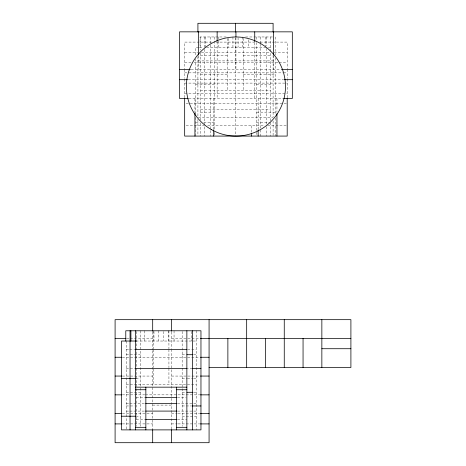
<?xml version="1.0" encoding="UTF-8"?>
<svg xmlns="http://www.w3.org/2000/svg" width="466" height="466" viewBox="0 0 466 466"><rect width="100%" height="100%" fill="white"/><g stroke="black" fill="none" stroke-linecap="round" stroke-linejoin="round"><path stroke-width="0.35" stroke-dasharray="2.33 1.75" d="M226.144 36.971L200.054 36.971L200.054 47.223M245.594 36.971L273.792 36.971M211.651 42.097L184.67 42.097L184.67 68.752M215.939 42.097L254.302 42.097M260.086 42.097L287.196 42.097L287.196 68.752M198.673 47.223L195.778 47.223L195.778 55.174M199.396 47.223L203.368 47.223M206.56 47.223L266.692 47.223L266.692 125.826M268.369 47.223L270.536 47.223M184.67 52.349L197.759 52.349M201.399 52.349L270.472 52.349M274.107 52.349L287.196 52.349M200.479 55.769L227.816 55.769M243.2 55.769L270.536 55.769M197.916 60.895L273.099 60.895M184.67 62.601L191.217 62.601M194.124 62.601L278.47 62.601M279.198 62.601L287.196 62.601M191.112 69.434L280.759 69.434M184.67 72.853L282.833 72.853M283.561 72.853L287.196 72.853M200.479 74.56L227.816 74.56M243.2 74.56L275.237 74.56M188.223 79.686L283.648 79.686M184.67 83.105L287.196 83.105M195.778 84.812L214.576 84.812M256.44 84.812L270.536 84.812M200.479 90.794L270.536 90.794M184.67 93.357L287.196 93.357M188.777 98.483L283.095 98.483M186.126 103.609L286.468 103.609M200.479 109.592L270.536 109.592M200.479 112.155L210.731 112.155M256.44 112.155L275.237 112.155M195.778 122.407L200.118 122.407M203.729 122.407L214.576 122.407M256.44 122.407L269.855 122.407M186.126 125.826L204.306 125.826M207.743 125.826L263.96 125.826M267.566 125.826L286.468 125.826M126.665 338.467L129.554 338.467M130.276 338.467L152.691 338.467M171.488 338.467L199.681 338.467M135.961 341.03L196.262 341.03M126.204 349.576L129.082 349.576M129.798 349.576L134.837 349.576M187.629 349.576L196.262 349.576M126.204 354.702L140.301 354.702M182.165 354.702L185.585 354.702M193.53 354.702L196.262 354.702M122.325 357.265L199.681 357.265M126.204 368.367L134.837 368.367M186.01 368.367L191.945 368.367M122.325 376.062L152.691 376.062M171.488 376.062L199.681 376.062M135.961 378.625L140.301 378.625M182.165 378.625L186.948 378.625M187.379 378.625L192.842 378.625M193.53 378.625L196.262 378.625M126.204 384.601L196.262 384.601M126.204 392.29L140.301 392.29M182.165 392.29L185.585 392.29M193.53 392.29L196.262 392.29M122.325 394.853L144.74 394.853M145.462 394.853L177.266 394.853M177.995 394.853L199.681 394.853M136.288 397.416L145.171 397.416M177.476 397.416L186.144 397.416M126.204 403.399L129.094 403.399M129.816 403.399L144.984 403.399M177.482 403.399L196.262 403.399M152.691 405.105L171.488 405.105M126.204 405.962L134.406 405.962M182.165 405.962L191.561 405.962M126.204 411.088L129.094 411.088M129.816 411.088L144.984 411.088M177.482 411.088L196.262 411.088M122.325 413.651L146.184 413.651M146.906 413.651L152.691 413.651M171.488 413.651L177.266 413.651M177.995 413.651L199.681 413.651M135.961 416.214L140.301 416.214M182.165 416.214L196.262 416.214M136.288 419.633L145.171 419.633M177.476 419.633L186.866 419.633M122.325 423.903L146.184 423.903M146.906 423.903L152.691 423.903M171.488 423.903L177.266 423.903M177.995 423.903L199.681 423.903M287.196 69.434L287.196 78.323M287.196 79.004L287.196 98.145M276.944 98.483L276.944 112.219M275.237 36.971L275.237 55.04M275.237 57.935L275.237 115.055M275.237 117.956L275.237 136.078M273.525 55.699L273.525 69.434M273.099 55.11L273.099 117.281L197.916 117.281L197.916 56.555M273.099 120.898L273.099 136.078M270.536 36.971L270.536 136.078M266.692 36.971L266.692 45.668M266.692 126.676L266.692 136.078M265.836 36.971L265.836 46.536M260.284 36.971L260.284 43.478M260.284 44.2L260.284 136.078M258.147 98.483L258.147 129.571M256.44 36.971L256.44 41.754M256.44 42.435L256.44 136.078M254.733 42.686L254.733 98.483M251.314 125.826L251.314 132.659M248.326 39.703L248.326 47.223M243.2 38.334L243.2 90.794M242.769 36.971L242.769 47.223M238.074 37.653L238.074 47.223M235.936 37.63L235.936 69.434M235.511 37.758L235.511 136.078M232.942 36.971L232.942 47.223M228.247 38.334L228.247 47.223M227.816 38.334L227.816 90.794M218.845 36.971L218.845 47.223M217.139 41.963L217.139 98.483M214.576 36.971L214.576 129.6M214.576 132.46L214.576 136.078M213.719 98.483L213.719 129.571M210.731 36.971L210.731 44.486M210.731 44.922L210.731 136.078M205.18 36.971L205.18 47.223M204.324 36.971L204.324 48.569M204.324 49.291L204.324 136.078M200.479 36.971L200.479 50.112M200.479 52.874L200.479 120.24M200.479 123.03L200.479 136.078M198.341 55.699L198.341 69.434M197.916 119.447L197.916 135.356M196.262 330.778L196.262 429.885M195.778 58.792L195.778 114.455M195.778 117.345L195.778 136.078M194.928 98.483L194.928 112.219M191.561 331.46L191.561 341.03M184.67 69.434L184.67 78.323M184.67 79.004L184.67 98.145M182.165 331.46L182.165 426.285M174.051 330.778L174.051 341.03M171.488 331.961L171.488 348.585M171.488 349.314L171.488 428.965M168.925 330.778L168.925 348.853M168.925 349.576L168.925 367.645M168.925 368.367L168.925 384.601M168.494 330.778L168.494 341.03M163.799 331.46L163.799 341.03M158.667 330.778L158.667 341.03M153.972 331.46L153.972 341.03M153.541 330.778L153.541 348.853M153.541 349.576L153.541 367.645M153.541 369.078L153.541 384.601M152.691 331.961L152.691 350.036M152.691 350.758L152.691 428.965M144.571 330.778L144.571 341.03M140.301 330.778L140.301 426.285M136.456 331.46L136.456 426.285M126.204 341.03L126.204 429.885"/><path stroke-width="0.7" d="M179.544 69.434L190.39 69.434M281.481 69.434L292.322 69.434M179.544 79.686L187.501 79.686M284.371 79.686L292.322 79.686M188.223 98.483L179.544 98.483L179.544 31.845L292.322 31.845L292.322 98.483L283.648 98.483M115.096 338.467L125.942 338.467M200.403 338.467L350.904 338.467M135.961 341.03L121.504 341.03L121.504 429.885L200.963 429.885L200.963 330.778L125.779 330.778L125.779 341.03M321.855 348.719L350.904 348.719M135.6 349.576L186.866 349.576M186.948 354.702L192.417 354.702M115.096 357.265L121.603 357.265M200.403 357.265L209.077 357.265M209.077 367.517L350.904 367.517L350.904 319.67L115.096 319.67L115.096 442.7L209.077 442.7L209.077 319.67M135.6 368.367L186.866 368.367M192.283 368.367L200.963 368.367M115.096 376.062L121.603 376.062M200.403 376.062L209.077 376.062M121.504 378.625L135.519 378.625M135.6 387.164L186.866 387.164M135.6 389.727L145.852 389.727M176.614 389.727L186.866 389.727M186.948 392.29L192.417 392.29M115.096 394.853L121.603 394.853M200.403 394.853L209.077 394.853M145.712 397.416L176.754 397.416M145.707 403.399L176.76 403.399M192.283 405.962L200.963 405.962M145.707 411.088L176.76 411.088M115.096 413.651L121.603 413.651M200.403 413.651L209.077 413.651M121.504 416.214L135.519 416.214M145.712 419.633L176.754 419.633M115.096 423.903L121.603 423.903M200.403 423.903L209.077 423.903M135.6 427.322L145.852 427.322M176.614 427.322L186.866 427.322M321.855 319.67L321.855 367.517M303.057 338.467L303.057 367.517M287.196 98.145L287.196 136.078L184.67 136.078L184.67 98.145M284.26 319.67L284.26 367.517M276.944 113.663L276.944 136.078M273.525 31.845L273.525 54.976M273.099 31.973L273.099 23.3L197.916 23.3L197.916 31.973M265.469 338.467L265.469 367.517M258.147 129.927L258.147 136.078M254.733 31.845L254.733 41.963M251.314 133.34L251.314 136.078M246.671 319.67L246.671 367.517M235.936 31.845L235.936 36.901M235.511 23.3L235.511 31.973M227.874 338.467L227.874 367.517M217.139 31.845L217.139 41.241M213.719 129.927L213.719 136.078M198.341 31.845L198.341 54.976M194.928 112.941L194.928 136.078M192.417 330.778L192.417 429.885M186.866 330.778L186.866 429.885M176.614 387.164L176.614 429.885M171.488 319.67L171.488 331.239M171.488 429.687L171.488 442.7M152.691 319.67L152.691 331.239M152.691 429.687L152.691 442.7M145.852 387.164L145.852 429.885M135.6 330.778L135.6 429.885M130.905 330.778L130.905 341.03M130.049 330.778L130.049 429.885M211.156 129.437A49.553 49.553 0 0 0 285.489 86.525A49.553 49.553 0 0 0 211.156 43.606A49.553 49.553 0 0 0 211.156 129.437"/></g></svg>
